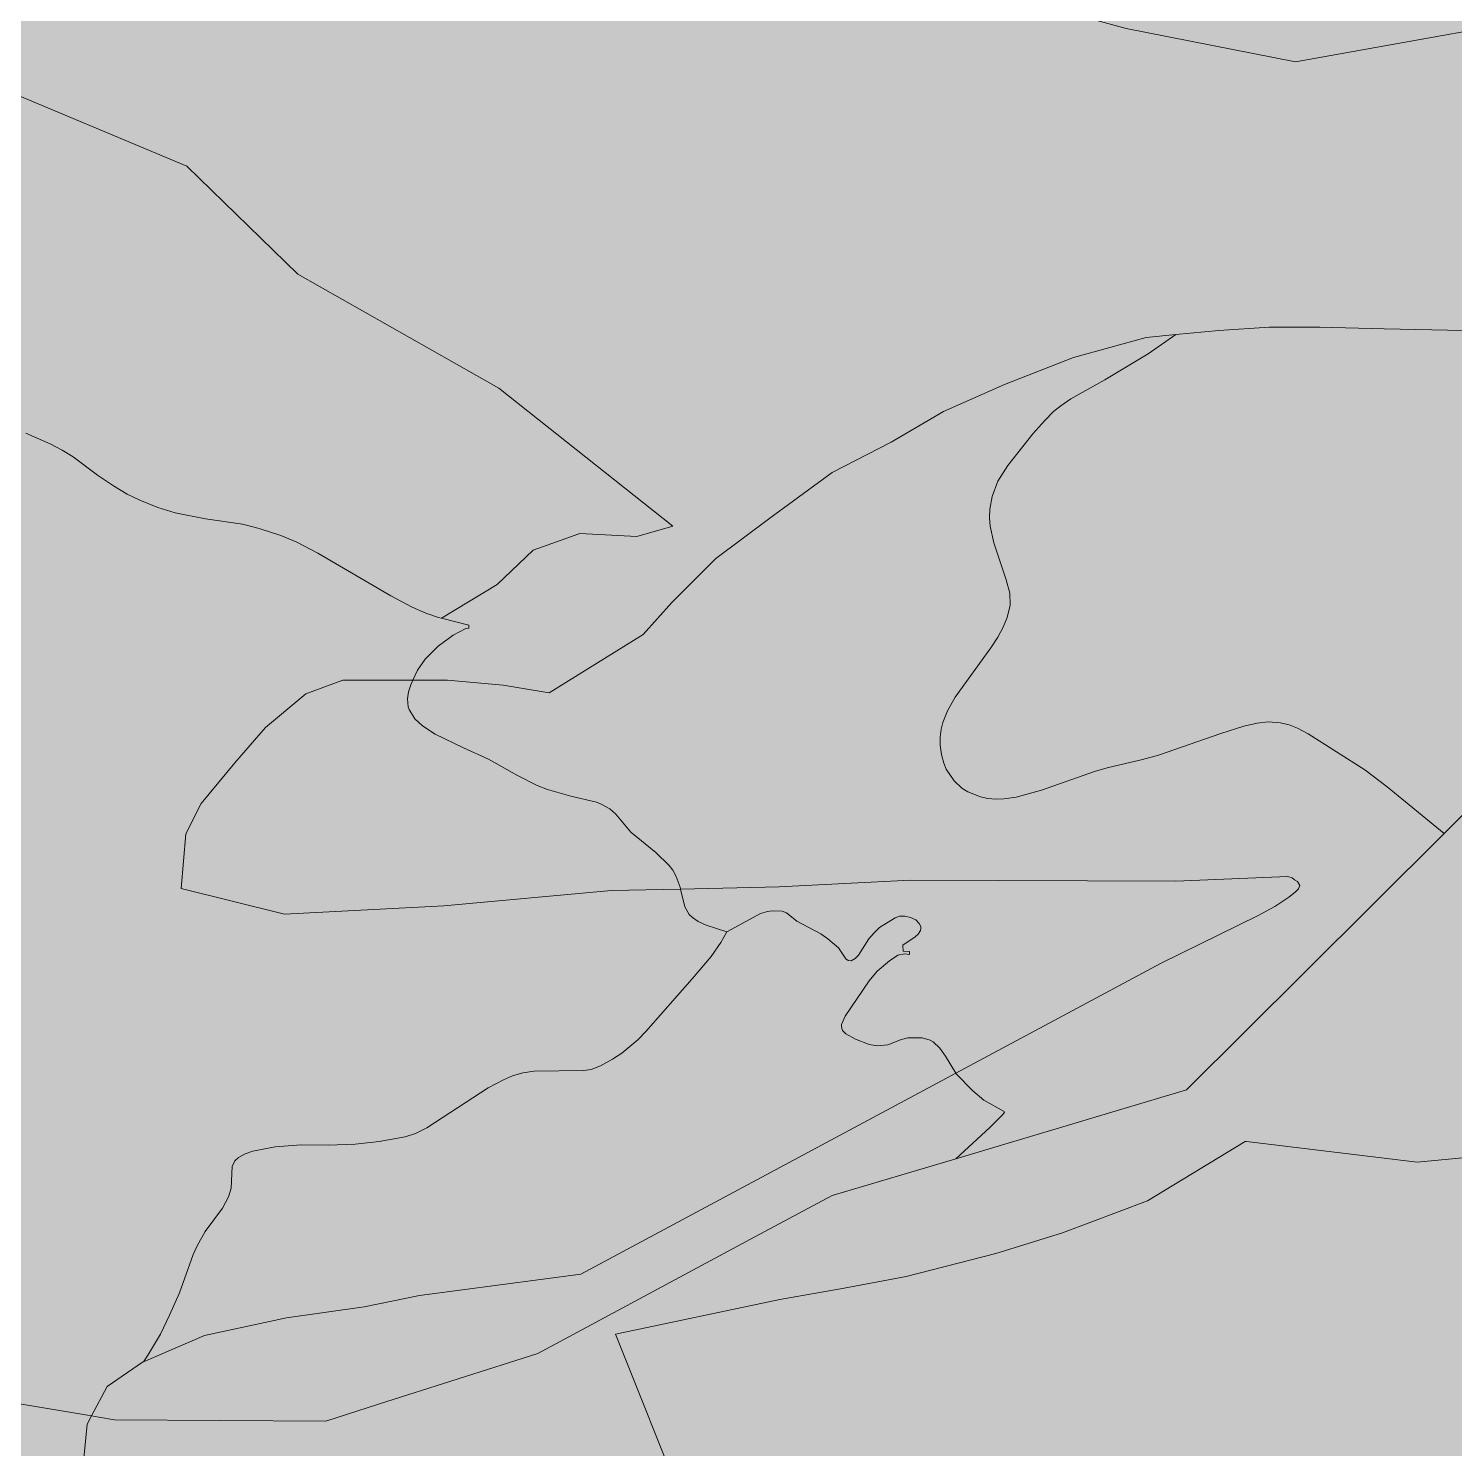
# Model space of a CAD drawing. Header units: metres. Extents: x 541853 to 549675, y 1832829 to 1845715.
# Drawn here: x 543272 to 543767.8, y 1839858.3 to 1840352 of the extents above; entities that cross this region are included whole.
import ezdxf

# ---------------------------------------------------------------- set-up
doc = ezdxf.new("R2010")
doc.units = ezdxf.units.M
doc.header["$MEASUREMENT"] = 0
doc.layers.add('1', color=7, linetype='Continuous', lineweight=0)

msp = doc.modelspace()

# ---------------------------------------------------------------- hatches: boundary and pattern name
at = {"layer": '1', "linetype": 'Continuous', "lineweight": 0}
for color, points in [(31, [(543712.53, 1840340.34), (543653.58, 1840351.935), (543512.1, 1840390.68), (543539.31, 1840539.06), (543583.01, 1840577.223), (543587.7, 1840577.865), (543594.15, 1840581.675), (543602.76, 1840590.345), (543613.98, 1840593.78), (543635.43, 1840599.69), (543648.06, 1840606.455), (543662.88, 1840614.855), (543682.65, 1840626.225), (543682.92, 1840626.375), (543689.88, 1840631.355), (543694.68, 1840634.775), (543716.67, 1840618.875), (543739.95, 1840612.575), (543805.05, 1840587.795), (543822.33, 1840574.82), (543840.09, 1840561.47), (543914.28, 1840518.06), (543982.71, 1840462.905), (543996.9, 1840457.835), (543996.63, 1840457.715), (543990.36, 1840453.59), (543985.92, 1840449.855), (543983.64, 1840447.53), (543980.64, 1840443.96), (543978.69, 1840441.2), (543975.33, 1840435.5), (543916.68, 1840387.605), (543822.45, 1840360.095)]), (31, [(543453, 1840120.995), (543437.01, 1840123.62), (543417.66, 1840125.375), (543405.57, 1840125.375), (543407.16, 1840128.915), (543409.92, 1840132.71), (543414.39, 1840137.21), (543419.58, 1840141.065), (543423.96, 1840143.375), (543425.04, 1840143.42), (543425.1, 1840144.515), (543415.53, 1840146.96), (543434.94, 1840158.66), (543447.45, 1840170.645), (543463.62, 1840176.375), (543483.42, 1840175.34), (543495.93, 1840178.985), (543435.45, 1840226.94), (543365.61, 1840266.555), (543327.03, 1840304.085), (543257.19, 1840333.275), (543236.19, 1840348.92), (543237.54, 1840353.27), (543239.01, 1840356.555), (543239.55, 1840357.77), (543240.96, 1840360.905), (543245.37, 1840368.135), (543245.82, 1840368.66), (543246.03, 1840368.9), (543251.13, 1840374.855), (543262.71, 1840384.41), (543275.31, 1840392.21), (543287.85, 1840397.535), (543293.49, 1840403.145), (543293.73, 1840403.37), (543294.24, 1840403.76), (543299.79, 1840407.945), (543304.92, 1840413.315), (543311.58, 1840420.17), (543320.58, 1840428.135), (543327.81, 1840434.675), (543337.5, 1840443.195), (543346.41, 1840449.495), (543357.72, 1840453.53), (543363.45, 1840454.7), (543368.67, 1840457.985), (543374.37, 1840462.23), (543384.93, 1840468.59), (543399.36, 1840474.935), (543400.2, 1840475.31), (543411.51, 1840482.135), (543417.84, 1840486.845), (543421.71, 1840493.865), (543422.01, 1840498.995), (543422.34, 1840503.945), (543424.17, 1840519.89), (543425.82, 1840531.98), (543426.39, 1840539.615), (543427.14, 1840549.665), (543429.39, 1840568.895), (543430.86, 1840576.545), (543431.55, 1840580.07), (543433.41, 1840585.905), (543434.13, 1840588.215), (543437.43, 1840592.61), (543443.73, 1840596.93), (543452.28, 1840599.36), (543464.07, 1840600.23), (543479.76, 1840599.105), (543499.98, 1840595.025), (543510.18, 1840592.505), (543514.56, 1840591.425), (543533.7, 1840584.57), (543552.18, 1840579.23), (543552.66, 1840579.095), (543556.56, 1840577.955), (543559.68, 1840577.055), (543563.52, 1840576.8), (543574.53, 1840576.065), (543583.01, 1840577.223), (543539.31, 1840539.06), (543512.1, 1840390.68), (543653.58, 1840351.935), (543712.53, 1840340.34), (543822.45, 1840360.095), (543916.68, 1840387.605), (543975.33, 1840435.5), (543973.98, 1840433.235), (543970.95, 1840427.22), (543966.18, 1840416.705), (543956.43, 1840393.77), (543948.54, 1840374.27), (543938.25, 1840351.695), (543936.12, 1840345.62), (543934.83, 1840338.705), (543934.53, 1840332.855), (543934.95, 1840324.44), (543936.03, 1840317.225), (543937.14, 1840312.275), (543928.68, 1840310.385), (543902.46, 1840301.01), (543895.8, 1840298.64), (543871.17, 1840287.48), (543849.45, 1840275.735), (543831.27, 1840264.59), (543792, 1840242), (543770.85, 1840246.935), (543743.28, 1840247.505), (543720.96, 1840248.105), (543703.38, 1840248.105), (543685.77, 1840246.935), (543670.86, 1840245.54), (543660.54, 1840244.58), (543635.31, 1840237.53), (543611.25, 1840228.14), (543590.13, 1840218.75), (543571.95, 1840208.175), (543551.4, 1840197.615), (543529.71, 1840181.76), (543510.93, 1840167.675), (543495.66, 1840152.405), (543485.7, 1840141.26)]), (31, [(543764.13, 1840072.065), (543744.36, 1840088.28), (543736.59, 1840094.235), (543716.85, 1840106.745), (543713.22, 1840108.695), (543710.31, 1840109.865), (543707.22, 1840110.615), (543703.02, 1840110.87), (543699.12, 1840110.465), (543694.56, 1840109.43), (543686.55, 1840106.88), (543664.83, 1840099.335), (543659.34, 1840097.76), (543646.98, 1840094.91), (543642.63, 1840093.605), (543624.12, 1840087.095), (543615.33, 1840084.71), (543611.04, 1840084.125), (543608.43, 1840084.035), (543605.4, 1840084.305), (543603, 1840084.845), (543598.5, 1840086.615), (543596.52, 1840087.875), (543593.82, 1840090.35), (543591.06, 1840094.445), (543590.19, 1840096.515), (543589.38, 1840099.59), (543588.96, 1840102.8), (543588.93, 1840105.575), (543589.26, 1840108.365), (543589.83, 1840110.66), (543591.48, 1840114.695), (543594.18, 1840119.525), (543606.6, 1840136.64), (543609.03, 1840140.33), (543610.83, 1840143.765), (543612.24, 1840147.23), (543613.23, 1840151.505), (543613.11, 1840155.69), (543611.91, 1840160.295), (543607.59, 1840173.105), (543606.33, 1840178.985), (543606.09, 1840181.94), (543606.15, 1840184.88), (543606.96, 1840189.26), (543609.03, 1840194.525), (543612.42, 1840200.03), (543621.21, 1840211.085), (543625.29, 1840215.72), (543628.35, 1840218.78), (543630.84, 1840220.82), (543634.32, 1840223.175), (543646.17, 1840229.835), (543661.2, 1840238.88), (543670.86, 1840245.54), (543685.77, 1840246.935), (543703.38, 1840248.105), (543720.96, 1840248.105), (543743.28, 1840247.505), (543770.85, 1840246.935), (543792, 1840242), (543831.27, 1840264.59), (543849.45, 1840275.735), (543871.17, 1840287.48), (543895.8, 1840298.64), (543902.46, 1840301.01), (543928.68, 1840310.385), (543944.52, 1840313.895), (543970.92, 1840316.835), (543994.38, 1840321.53), (544047.18, 1840321.53), (544075.35, 1840316.25), (544099.41, 1840304.505), (544142.82, 1840282.215), (544158.06, 1840270.47), (544146.69, 1840279.215), (544132.23, 1840269.51), (544052.7, 1840262.505), (543936.84, 1840199.49), (543879.75, 1840183.35), (543823.89, 1840123.695), (543774.12, 1840082.025)]), (43, [(543339.27, 1839799.905), (543303.9, 1839813.495), (543295.44, 1839827.37), (543290.79, 1839840.48), (543290.79, 1839851.28), (543292.35, 1839866.7), (543293.88, 1839869.595), (543296.4, 1839869.175), (543301.89, 1839868.275), (543375.36, 1839867.825), (543393.66, 1839873.66), (543449.01, 1839891.345), (543523.02, 1839931.02), (543551.34, 1839946.215), (543594.36, 1839959.025), (543674.55, 1839982.935), (543715.47, 1840023.66), (543764.13, 1840072.065), (543774.12, 1840082.025), (543823.89, 1840123.695), (543879.75, 1840183.35), (543936.84, 1840199.49), (544052.7, 1840262.505), (544132.23, 1840269.51), (544146.69, 1840279.215), (544158.06, 1840270.47), (544164.81, 1840266.135), (544182.72, 1840254.615), (544196.22, 1840242.885), (544214.4, 1840227.03), (544223.79, 1840206.48), (544229.07, 1840188.87), (544227.3, 1840171.845), (544221.78, 1840161.435), (544212.03, 1840143.075), (544189.38, 1840123.575), (544160.85, 1840103.52), (544149.3, 1840094.265), (544126.17, 1840086.555), (544104.6, 1840071.9), (544070.7, 1840059.57), (544030.62, 1840042.605), (543975.15, 1840019.475), (543957.57, 1840012.875), (543938.16, 1840005.585), (543909.63, 1839989.4), (543874.95, 1839980.145), (543846.45, 1839968.58), (543814.86, 1839967.035), (543786.33, 1839960.855), (543754.74, 1839957.78), (543695.43, 1839964.965), (543695.01, 1839964.995), (543661.02, 1839944.4), (543631.47, 1839933.21), (543608.31, 1839926.025), (543577.14, 1839918.015), (543555.57, 1839914.025), (543533.19, 1839910.035), (543476.01, 1839898.005), (543500.01, 1839838.005), (543420.54, 1839808.5)]), (31, [(543594.36, 1839959.025), (543606.24, 1839969.885), (543610.77, 1839974.34), (543611.31, 1839975.24), (543611.16, 1839975.465), (543604.17, 1839979.35), (543600.27, 1839982.575), (543594.42, 1839988.635), (543594.36, 1839988.74), (543665.82, 1840027.005), (543692.64, 1840040.16), (543699.54, 1840043.61), (543705.33, 1840046.76), (543710.13, 1840050), (543712.38, 1840051.65), (543713.49, 1840052.835), (543714, 1840054.005), (543713.13, 1840055.43), (543712.17, 1840056.03), (543711.27, 1840056.63), (543709.77, 1840057.11), (543670.83, 1840055.535), (543578.64, 1840055.895), (543532.95, 1840053.495), (543498.69, 1840052.775), (543498.51, 1840053.465), (543497.19, 1840057.17), (543496.02, 1840059.33), (543494.76, 1840060.935), (543490.11, 1840065.435), (543481.41, 1840072.545), (543476.22, 1840078.845), (543474.09, 1840080.69), (543471.09, 1840082.34), (543469.5, 1840082.925), (543460.5, 1840085.04), (543452.4, 1840087.395), (543448.8, 1840088.775), (543441.96, 1840092.255), (543431.94, 1840097.985), (543423.24, 1840101.885), (543413.4, 1840106.67), (543408.9, 1840109.565), (543406.29, 1840111.995), (543404.31, 1840115.145), (543403.98, 1840116.135), (543403.74, 1840118.895), (543404.13, 1840121.295), (543404.85, 1840123.8), (543405.57, 1840125.375), (543417.66, 1840125.375), (543437.01, 1840123.62), (543453, 1840120.995), (543485.7, 1840141.26), (543495.66, 1840152.405), (543510.93, 1840167.675), (543529.71, 1840181.76), (543551.4, 1840197.615), (543571.95, 1840208.175), (543590.13, 1840218.75), (543611.25, 1840228.14), (543635.31, 1840237.53), (543660.54, 1840244.58), (543670.86, 1840245.54), (543661.2, 1840238.88), (543646.17, 1840229.835), (543634.32, 1840223.175), (543630.84, 1840220.82), (543628.35, 1840218.78), (543625.29, 1840215.72), (543621.21, 1840211.085), (543612.42, 1840200.03), (543609.03, 1840194.525), (543606.96, 1840189.26), (543606.15, 1840184.88), (543606.09, 1840181.94), (543606.33, 1840178.985), (543607.59, 1840173.105), (543611.91, 1840160.295), (543613.11, 1840155.69), (543613.23, 1840151.505), (543612.24, 1840147.23), (543610.83, 1840143.765), (543609.03, 1840140.33), (543606.6, 1840136.64), (543594.18, 1840119.525), (543591.48, 1840114.695), (543589.83, 1840110.66), (543589.26, 1840108.365), (543588.93, 1840105.575), (543588.96, 1840102.8), (543589.38, 1840099.59), (543590.19, 1840096.515), (543591.06, 1840094.445), (543593.82, 1840090.35), (543596.52, 1840087.875), (543598.5, 1840086.615), (543603, 1840084.845), (543605.4, 1840084.305), (543608.43, 1840084.035), (543611.04, 1840084.125), (543615.33, 1840084.71), (543624.12, 1840087.095), (543642.63, 1840093.605), (543646.98, 1840094.91), (543659.34, 1840097.76), (543664.83, 1840099.335), (543686.55, 1840106.88), (543694.56, 1840109.43), (543699.12, 1840110.465), (543703.02, 1840110.87), (543707.22, 1840110.615), (543710.31, 1840109.865), (543713.22, 1840108.695), (543716.85, 1840106.745), (543736.59, 1840094.235), (543744.36, 1840088.28), (543764.13, 1840072.065), (543715.47, 1840023.66), (543674.55, 1839982.935)]), (251, [(542991.45, 1839750.615), (542982.63, 1839750.675), (542980.2, 1839779.865), (543011.25, 1839921.945), (543041.34, 1839963.315), (543008.31, 1839982.275), (542984.49, 1839994.5), (542961.27, 1840007.34), (542941.29, 1840021.77), (542945.82, 1840019.625), (542953.56, 1840016.445), (542960.76, 1840014.225), (542967.33, 1840012.98), (542973.78, 1840012.35), (542977.53, 1840012.275), (542982.33, 1840012.545), (542988.33, 1840013.565), (542995.35, 1840015.605), (542998.77, 1840017.255), (543001.65, 1840019.655), (543002.7, 1840021.08), (543003.45, 1840022.655), (543004.08, 1840025.73), (543003.99, 1840027.875), (543003.48, 1840030.815), (543000.39, 1840040.295), (542998.65, 1840046.55), (542996.79, 1840054.395), (542996.28, 1840058.25), (542996.7, 1840072.275), (542997.09, 1840076.46), (542998.35, 1840082.7), (543000.18, 1840087.425), (543001.8, 1840090.155), (543003.75, 1840092.825), (543006.48, 1840095.825), (543010.02, 1840099.155), (543018.6, 1840106.04), (543035.67, 1840118.805), (543041.07, 1840123.26), (543045.3, 1840127.565), (543045.96, 1840128.405), (543128.43, 1840035.21), (543197.91, 1840123.395), (543181.56, 1840142.67), (543191.19, 1840147.305), (543196.02, 1840150.53), (543199.38, 1840153.41), (543202.44, 1840156.725), (543206.49, 1840162.065), (543209.49, 1840166.715), (543211.23, 1840170.105), (543212.58, 1840173.885), (543213.45, 1840179.81), (543213.39, 1840182.705), (543212.61, 1840186.29), (543211.44, 1840188.945), (543208.29, 1840194.66), (543207.75, 1840196.37), (543207.42, 1840198.605), (543207.48, 1840202.895), (543208.32, 1840208.295), (543209.31, 1840211.235), (543211.08, 1840213.86), (543212.94, 1840215.645), (543214.77, 1840216.935), (543216.81, 1840218.015), (543219.69, 1840219.065), (543226.74, 1840220.655), (543244.59, 1840224.135), (543247.89, 1840224.225), (543250.74, 1840223.85), (543253.71, 1840222.995), (543255.75, 1840222.05), (543258.72, 1840220.085), (543263.88, 1840215.765), (543267.6, 1840213.17), (543271.08, 1840211.265), (543279.72, 1840207.41), (543283.71, 1840205.385), (543287.52, 1840202.985), (543295.98, 1840196.715), (543301.47, 1840192.95), (543306.21, 1840190.115), (543310.71, 1840187.925), (543316.92, 1840185.39), (543322.89, 1840183.545), (543333.45, 1840181.46), (543346.38, 1840179.69), (543352.17, 1840178.175), (543359.67, 1840175.745), (543365.28, 1840173.345), (543372.51, 1840169.595), (543397.98, 1840154.745), (543405.36, 1840150.815), (543410.1, 1840148.745), (543414.48, 1840147.23), (543415.53, 1840146.96), (543425.1, 1840144.515), (543425.04, 1840143.42), (543423.96, 1840143.375), (543419.58, 1840141.065), (543414.39, 1840137.21), (543409.92, 1840132.71), (543407.16, 1840128.915), (543405.57, 1840125.375), (543381.27, 1840125.375), (543368.37, 1840120.68), (543354.3, 1840108.935), (543343.74, 1840096.605), (543331.98, 1840082.52), (543326.7, 1840071.96), (543324.99, 1840053), (543360.99, 1840044), (543416.37, 1840046.88), (543474.66, 1840052.295), (543498.69, 1840052.775), (543500.19, 1840046.595), (543501.69, 1840043.97), (543502.8, 1840042.845), (543504.84, 1840041.465), (543507.63, 1840040.265), (543514.71, 1840037.865), (543512.7, 1840034.175), (543509.28, 1840029.345), (543502.68, 1840021.53), (543486.57, 1840003.2), (543483.84, 1840000.395), (543478.29, 1839995.73), (543475.02, 1839993.585), (543470.82, 1839991.275), (543467.55, 1839990.075), (543465.09, 1839989.685), (543447.81, 1839989.505), (543443.85, 1839988.875), (543440.28, 1839987.795), (543437.16, 1839986.475), (543431.76, 1839983.625), (543410.49, 1839969.75), (543406.53, 1839967.83), (543402.93, 1839966.675), (543393.9, 1839965.04), (543385.53, 1839964.095), (543376.2, 1839963.72), (543366.72, 1839963.825), (543357.75, 1839963.12), (543349.98, 1839961.665), (543347.34, 1839960.765), (543344.91, 1839959.475), (543343.71, 1839958.29), (543342.78, 1839956.28), (543342.42, 1839948.825), (543341.52, 1839945.72), (543339.36, 1839941.835), (543333.39, 1839933.735), (543330.54, 1839928.785), (543329.19, 1839925.74), (543324.42, 1839912.405), (543321.03, 1839904.575), (543317.85, 1839898.035), (543313.29, 1839890.445), (543311.88, 1839888.405), (543311.61, 1839888.285), (543299.28, 1839879.81), (543293.88, 1839869.595), (543226.98, 1839880.74), (543185.28, 1839925.98), (543171.51, 1839920.58), (543140.16, 1839908.265), (543088.77, 1839844.11), (543054, 1839800.46), (543031.23, 1839752.625)]), (43, [(543360.99, 1840044), (543324.99, 1840053), (543326.7, 1840071.96), (543331.98, 1840082.52), (543343.74, 1840096.605), (543354.3, 1840108.935), (543368.37, 1840120.68), (543381.27, 1840125.375), (543405.57, 1840125.375), (543404.85, 1840123.8), (543404.13, 1840121.295), (543403.74, 1840118.895), (543403.98, 1840116.135), (543404.31, 1840115.145), (543406.29, 1840111.995), (543408.9, 1840109.565), (543413.4, 1840106.67), (543423.24, 1840101.885), (543431.94, 1840097.985), (543441.96, 1840092.255), (543448.8, 1840088.775), (543452.4, 1840087.395), (543460.5, 1840085.04), (543469.5, 1840082.925), (543471.09, 1840082.34), (543474.09, 1840080.69), (543476.22, 1840078.845), (543481.41, 1840072.545), (543490.11, 1840065.435), (543494.76, 1840060.935), (543496.02, 1840059.33), (543497.19, 1840057.17), (543498.51, 1840053.465), (543498.69, 1840052.775), (543474.66, 1840052.295), (543416.37, 1840046.88)]), (251, [(543311.88, 1839888.405), (543313.29, 1839890.445), (543317.85, 1839898.035), (543321.03, 1839904.575), (543324.42, 1839912.405), (543329.19, 1839925.74), (543330.54, 1839928.785), (543333.39, 1839933.735), (543339.36, 1839941.835), (543341.52, 1839945.72), (543342.42, 1839948.825), (543342.78, 1839956.28), (543343.71, 1839958.29), (543344.91, 1839959.475), (543347.34, 1839960.765), (543349.98, 1839961.665), (543357.75, 1839963.12), (543366.72, 1839963.825), (543376.2, 1839963.72), (543385.53, 1839964.095), (543393.9, 1839965.04), (543402.93, 1839966.675), (543406.53, 1839967.83), (543410.49, 1839969.75), (543431.76, 1839983.625), (543437.16, 1839986.475), (543440.28, 1839987.795), (543443.85, 1839988.875), (543447.81, 1839989.505), (543465.09, 1839989.685), (543467.55, 1839990.075), (543470.82, 1839991.275), (543475.02, 1839993.585), (543478.29, 1839995.73), (543483.84, 1840000.395), (543486.57, 1840003.2), (543502.68, 1840021.53), (543509.28, 1840029.345), (543512.7, 1840034.175), (543514.71, 1840037.865), (543526.5, 1840044.255), (543528.93, 1840045.005), (543530.52, 1840045.23), (543534.03, 1840045.125), (543535.53, 1840044.555), (543539.1, 1840041.585), (543547.44, 1840037.145), (543549.93, 1840035.495), (543553.53, 1840032.345), (543556.08, 1840028.55), (543556.95, 1840027.875), (543557.97, 1840027.8), (543559.41, 1840028.655), (543560.49, 1840029.84), (543564.18, 1840035.465), (543565.95, 1840037.595), (543567.84, 1840039.395), (543573.3, 1840042.71), (543574.74, 1840043.31), (543576.69, 1840043.4), (543578.67, 1840042.905), (543580.5, 1840042.035), (543581.67, 1840040.79), (543582.18, 1840039.8), (543582.24, 1840039.11), (543582.06, 1840038.36), (543581.25, 1840037.115), (543580.2, 1840036.125), (543576, 1840033.32), (543576.09, 1840031.145), (543578.28, 1840031.055), (543578.31, 1840030.065), (543576.6, 1840030.275), (543574.26, 1840029.735), (543571.32, 1840027.845), (543567.03, 1840024.275), (543564.27, 1840020.885), (543555.93, 1840008.615), (543554.67, 1840005.72), (543554.61, 1840004.835), (543554.97, 1840003.635), (543556.11, 1840002.405), (543559.53, 1840000.53), (543564.21, 1839998.775), (543567.03, 1839998.235), (543570.72, 1839998.655), (543575.1, 1840000.35), (543577.74, 1840001.01), (543582.69, 1840001.025), (543585.48, 1840000.215), (543586.5, 1839999.6), (543588.81, 1839997.425), (543590.79, 1839994.65), (543594.36, 1839988.74), (543464.04, 1839918.93), (543407.94, 1839911.415), (543388.68, 1839907.575), (543361.71, 1839903.705), (543333.18, 1839897.54)]), (43, [(543463.11, 1839771.96), (543500.01, 1839838.005), (543476.01, 1839898.005), (543533.19, 1839910.035), (543555.57, 1839914.025), (543577.14, 1839918.015), (543608.31, 1839926.025), (543631.47, 1839933.21), (543661.02, 1839944.4), (543695.01, 1839964.995), (543695.43, 1839964.965), (543754.74, 1839957.78), (543786.33, 1839960.855), (543814.86, 1839967.035), (543846.45, 1839968.58), (543874.95, 1839980.145), (543909.63, 1839989.4), (543938.16, 1840005.585), (543957.57, 1840012.875), (543983.76, 1839975.945), (543929.85, 1839941.295), (543873.87, 1839897.72), (543849.06, 1839858.795), (543837.48, 1839840.63), (543824.88, 1839837.99), (543785.43, 1839829.725), (543771.45, 1839826.785), (543734.13, 1839825.735), (543656.49, 1839826.455), (543613.86, 1839819.36), (543556.53, 1839799.41), (543509.61, 1839783.075)]), (43, [(543375.36, 1839867.825), (543301.89, 1839868.275), (543296.4, 1839869.175), (543293.88, 1839869.595), (543299.28, 1839879.81), (543311.61, 1839888.285), (543311.88, 1839888.405), (543333.18, 1839897.54), (543361.71, 1839903.705), (543388.68, 1839907.575), (543407.94, 1839911.415), (543464.04, 1839918.93), (543594.36, 1839988.74), (543594.42, 1839988.635), (543600.27, 1839982.575), (543604.17, 1839979.35), (543611.16, 1839975.465), (543611.31, 1839975.24), (543610.77, 1839974.34), (543606.24, 1839969.885), (543594.36, 1839959.025), (543551.34, 1839946.215), (543523.02, 1839931.02), (543449.01, 1839891.345), (543393.66, 1839873.66)]), (251, [(543281.85, 1839789.555), (543270.12, 1839800.805), (543253.29, 1839816.93), (543241.71, 1839830.625), (543224.46, 1839851.04), (543197.31, 1839892.35), (543188.82, 1839902.73), (543171.51, 1839920.58), (543185.28, 1839925.98), (543226.98, 1839880.74), (543293.88, 1839869.595), (543292.35, 1839866.7), (543290.79, 1839851.28), (543290.79, 1839840.48), (543295.44, 1839827.37), (543303.9, 1839813.495), (543339.27, 1839799.905)])]:
    msp.add_hatch(color=color, dxfattribs=at).paths.add_polyline_path(points)
h = msp.add_hatch(dxfattribs=at)
h.set_pattern_fill('ANSI33', color=188, scale=10, style=0)
h.paths.add_polyline_path([(543181.56, 1840142.67), (543130.98, 1840202.235), (543100.47, 1840249.725), (543120.6, 1840307.805), (543125.4, 1840307.205), (543134.28, 1840307.775), (543136.35, 1840307.895), (543147.72, 1840308.27), (543153.36, 1840308.525), (543153.39, 1840308.525), (543162.21, 1840305.66), (543169.2, 1840293.555), (543174.6, 1840288.965), (543178.83, 1840285.665), (543184.47, 1840282.47), (543188.85, 1840281.075), (543193.89, 1840281.705), (543197.34, 1840282.875), (543201.75, 1840284.93), (543205.92, 1840287.555), (543214.92, 1840294.68), (543221.07, 1840300.71), (543224.94, 1840305.84), (543227.94, 1840311.915), (543229.68, 1840318.44), (543230.43, 1840325.055), (543233.67, 1840332.99), (543235.02, 1840336.305), (543235.02, 1840342.155), (543235.95, 1840348.125), (543236.19, 1840348.92), (543257.19, 1840333.275), (543327.03, 1840304.085), (543365.61, 1840266.555), (543435.45, 1840226.94), (543495.93, 1840178.985), (543483.42, 1840175.34), (543463.62, 1840176.375), (543447.45, 1840170.645), (543434.94, 1840158.66), (543415.53, 1840146.96), (543414.48, 1840147.23), (543410.1, 1840148.745), (543405.36, 1840150.815), (543397.98, 1840154.745), (543372.51, 1840169.595), (543365.28, 1840173.345), (543359.67, 1840175.745), (543352.17, 1840178.175), (543346.38, 1840179.69), (543333.45, 1840181.46), (543322.89, 1840183.545), (543316.92, 1840185.39), (543310.71, 1840187.925), (543306.21, 1840190.115), (543301.47, 1840192.95), (543295.98, 1840196.715), (543287.52, 1840202.985), (543283.71, 1840205.385), (543279.72, 1840207.41), (543271.08, 1840211.265), (543267.6, 1840213.17), (543263.88, 1840215.765), (543258.72, 1840220.085), (543255.75, 1840222.05), (543253.71, 1840222.995), (543250.74, 1840223.85), (543247.89, 1840224.225), (543244.59, 1840224.135), (543226.74, 1840220.655), (543219.69, 1840219.065), (543216.81, 1840218.015), (543214.77, 1840216.935), (543212.94, 1840215.645), (543211.08, 1840213.86), (543209.31, 1840211.235), (543208.32, 1840208.295), (543207.48, 1840202.895), (543207.42, 1840198.605), (543207.75, 1840196.37), (543208.29, 1840194.66), (543211.44, 1840188.945), (543212.61, 1840186.29), (543213.39, 1840182.705), (543213.45, 1840179.81), (543212.58, 1840173.885), (543211.23, 1840170.105), (543209.49, 1840166.715), (543206.49, 1840162.065), (543202.44, 1840156.725), (543199.38, 1840153.41), (543196.02, 1840150.53), (543191.19, 1840147.305)])
h = msp.add_hatch(dxfattribs=at)
h.set_pattern_fill('ANSI33', color=188, scale=10, style=0)
h.paths.add_polyline_path([(543594.36, 1839988.74), (543590.79, 1839994.65), (543588.81, 1839997.425), (543586.5, 1839999.6), (543585.48, 1840000.215), (543582.69, 1840001.025), (543577.74, 1840001.01), (543575.1, 1840000.35), (543570.72, 1839998.655), (543567.03, 1839998.235), (543564.21, 1839998.775), (543559.53, 1840000.53), (543556.11, 1840002.405), (543554.97, 1840003.635), (543554.61, 1840004.835), (543554.67, 1840005.72), (543555.93, 1840008.615), (543564.27, 1840020.885), (543567.03, 1840024.275), (543571.32, 1840027.845), (543574.26, 1840029.735), (543576.6, 1840030.275), (543578.31, 1840030.065), (543578.28, 1840031.055), (543576.09, 1840031.145), (543576, 1840033.32), (543580.2, 1840036.125), (543581.25, 1840037.115), (543582.06, 1840038.36), (543582.24, 1840039.11), (543582.18, 1840039.8), (543581.67, 1840040.79), (543580.5, 1840042.035), (543578.67, 1840042.905), (543576.69, 1840043.4), (543574.74, 1840043.31), (543573.3, 1840042.71), (543567.84, 1840039.395), (543565.95, 1840037.595), (543564.18, 1840035.465), (543560.49, 1840029.84), (543559.41, 1840028.655), (543557.97, 1840027.8), (543556.95, 1840027.875), (543556.08, 1840028.55), (543553.53, 1840032.345), (543549.93, 1840035.495), (543547.44, 1840037.145), (543539.1, 1840041.585), (543535.53, 1840044.555), (543534.03, 1840045.125), (543530.52, 1840045.23), (543528.93, 1840045.005), (543526.5, 1840044.255), (543514.71, 1840037.865), (543507.63, 1840040.265), (543504.84, 1840041.465), (543502.8, 1840042.845), (543501.69, 1840043.97), (543500.19, 1840046.595), (543498.69, 1840052.775), (543532.95, 1840053.495), (543578.64, 1840055.895), (543670.83, 1840055.535), (543709.77, 1840057.11), (543711.27, 1840056.63), (543712.17, 1840056.03), (543713.13, 1840055.43), (543714, 1840054.005), (543713.49, 1840052.835), (543712.38, 1840051.65), (543710.13, 1840050), (543705.33, 1840046.76), (543699.54, 1840043.61), (543692.64, 1840040.16), (543665.82, 1840027.005)])

# ---------------------------------------------------------------- linework, layer by layer
at = {"layer": '1', "color": 7, "linetype": 'Continuous', "lineweight": 0, "flags": 128}
for points in [[(543822.45, 1840360.095), (543712.53, 1840340.34), (543653.58, 1840351.935), (543512.1, 1840390.68), (543539.31, 1840539.06), (543582.99, 1840577.205), (543582.99, 1840577.22), (543587.7, 1840577.865), (543594.15, 1840581.675), (543602.76, 1840590.345), (543613.98, 1840593.78), (543635.43, 1840599.69), (543648.06, 1840606.455), (543662.88, 1840614.855), (543682.65, 1840626.225), (543682.92, 1840626.375), (543689.88, 1840631.355), (543694.68, 1840634.775), (543716.67, 1840618.875), (543739.95, 1840612.575), (543805.05, 1840587.795)], [(543512.1, 1840390.68), (543653.58, 1840351.935), (543712.53, 1840340.34), (543822.45, 1840360.095)], [(543257.19, 1840333.275), (543327.03, 1840304.085), (543365.61, 1840266.555), (543435.45, 1840226.94), (543495.93, 1840178.985), (543483.42, 1840175.34), (543463.62, 1840176.375), (543447.45, 1840170.645), (543434.94, 1840158.66), (543415.53, 1840146.96), (543414.48, 1840147.23), (543410.1, 1840148.745), (543405.36, 1840150.815), (543397.98, 1840154.745), (543372.51, 1840169.595), (543365.28, 1840173.345), (543359.67, 1840175.745), (543352.17, 1840178.175), (543346.38, 1840179.69), (543333.45, 1840181.46), (543322.89, 1840183.545), (543316.92, 1840185.39), (543310.71, 1840187.925), (543306.21, 1840190.115), (543301.47, 1840192.95), (543295.98, 1840196.715), (543287.52, 1840202.985), (543283.71, 1840205.385), (543279.72, 1840207.41), (543271.08, 1840211.265)], [(543770.85, 1840246.935), (543743.28, 1840247.505), (543720.96, 1840248.105), (543703.38, 1840248.105), (543685.77, 1840246.935), (543670.86, 1840245.54), (543660.54, 1840244.58), (543635.31, 1840237.53), (543611.25, 1840228.14), (543590.13, 1840218.75), (543571.95, 1840208.175), (543551.4, 1840197.615), (543529.71, 1840181.76), (543510.93, 1840167.675), (543495.66, 1840152.405), (543485.7, 1840141.26), (543453, 1840120.995), (543437.01, 1840123.62), (543417.66, 1840125.375), (543405.57, 1840125.375), (543407.16, 1840128.915), (543409.92, 1840132.71), (543414.39, 1840137.21), (543419.58, 1840141.065), (543423.96, 1840143.375), (543425.04, 1840143.42), (543425.1, 1840144.515), (543415.53, 1840146.96), (543415.53, 1840146.96), (543434.94, 1840158.66), (543447.45, 1840170.645), (543463.62, 1840176.375), (543483.42, 1840175.34), (543495.93, 1840178.985), (543435.45, 1840226.94), (543365.61, 1840266.555), (543327.03, 1840304.085), (543257.19, 1840333.275)], [(543774.12, 1840082.025), (543764.13, 1840072.065), (543744.36, 1840088.28), (543736.59, 1840094.235), (543716.85, 1840106.745), (543713.22, 1840108.695), (543710.31, 1840109.865), (543707.22, 1840110.615), (543703.02, 1840110.87), (543699.12, 1840110.465), (543694.56, 1840109.43), (543686.55, 1840106.88), (543664.83, 1840099.335), (543659.34, 1840097.76), (543646.98, 1840094.91), (543642.63, 1840093.605), (543624.12, 1840087.095), (543615.33, 1840084.71), (543611.04, 1840084.125), (543608.43, 1840084.035), (543605.4, 1840084.305), (543603, 1840084.845), (543598.5, 1840086.615), (543596.52, 1840087.875), (543593.82, 1840090.35), (543591.06, 1840094.445), (543590.19, 1840096.515), (543589.38, 1840099.59), (543588.96, 1840102.8), (543588.93, 1840105.575), (543589.26, 1840108.365), (543589.83, 1840110.66), (543591.48, 1840114.695), (543594.18, 1840119.525), (543606.6, 1840136.64), (543609.03, 1840140.33), (543610.83, 1840143.765), (543612.24, 1840147.23), (543613.23, 1840151.505), (543613.11, 1840155.69), (543611.91, 1840160.295), (543607.59, 1840173.105), (543606.33, 1840178.985), (543606.09, 1840181.94), (543606.15, 1840184.88), (543606.96, 1840189.26), (543609.03, 1840194.525), (543612.42, 1840200.03), (543621.21, 1840211.085), (543625.29, 1840215.72), (543628.35, 1840218.78), (543630.84, 1840220.82), (543634.32, 1840223.175), (543646.17, 1840229.835), (543661.2, 1840238.88), (543670.86, 1840245.54), (543670.86, 1840245.54), (543685.77, 1840246.935), (543703.38, 1840248.105), (543720.96, 1840248.105), (543743.28, 1840247.505), (543770.85, 1840246.935)], [(543271.08, 1840211.265), (543279.72, 1840207.41), (543283.71, 1840205.385), (543287.52, 1840202.985), (543295.98, 1840196.715), (543301.47, 1840192.95), (543306.21, 1840190.115), (543310.71, 1840187.925), (543316.92, 1840185.39), (543322.89, 1840183.545), (543333.45, 1840181.46), (543346.38, 1840179.69), (543352.17, 1840178.175), (543359.67, 1840175.745), (543365.28, 1840173.345), (543372.51, 1840169.595), (543397.98, 1840154.745), (543405.36, 1840150.815), (543410.1, 1840148.745), (543414.48, 1840147.23), (543415.53, 1840146.96), (543425.1, 1840144.515), (543425.04, 1840143.42), (543423.96, 1840143.375), (543419.58, 1840141.065), (543414.39, 1840137.21), (543409.92, 1840132.71), (543407.16, 1840128.915), (543405.57, 1840125.375), (543381.27, 1840125.375), (543368.37, 1840120.68), (543354.3, 1840108.935), (543343.74, 1840096.605), (543331.98, 1840082.52), (543326.7, 1840071.96), (543324.99, 1840053), (543360.99, 1840044), (543416.37, 1840046.88), (543474.66, 1840052.295), (543498.69, 1840052.775), (543500.19, 1840046.595), (543501.69, 1840043.97), (543502.8, 1840042.845), (543504.84, 1840041.465), (543507.63, 1840040.265), (543514.71, 1840037.865), (543512.7, 1840034.175), (543509.28, 1840029.345), (543502.68, 1840021.53), (543486.57, 1840003.2), (543483.84, 1840000.395), (543478.29, 1839995.73), (543475.02, 1839993.585), (543470.82, 1839991.275), (543467.55, 1839990.075), (543465.09, 1839989.685), (543447.81, 1839989.505), (543443.85, 1839988.875), (543440.28, 1839987.795), (543437.16, 1839986.475), (543431.76, 1839983.625), (543410.49, 1839969.75), (543406.53, 1839967.83), (543402.93, 1839966.675), (543393.9, 1839965.04), (543385.53, 1839964.095), (543376.2, 1839963.72), (543366.72, 1839963.825), (543357.75, 1839963.12), (543349.98, 1839961.665), (543347.34, 1839960.765), (543344.91, 1839959.475), (543343.71, 1839958.29), (543342.78, 1839956.28), (543342.42, 1839948.825), (543341.52, 1839945.72), (543339.36, 1839941.835), (543333.39, 1839933.735), (543330.54, 1839928.785), (543329.19, 1839925.74), (543324.42, 1839912.405), (543321.03, 1839904.575), (543317.85, 1839898.035), (543313.29, 1839890.445), (543311.88, 1839888.405), (543311.61, 1839888.285), (543299.28, 1839879.81), (543293.88, 1839869.595), (543226.98, 1839880.74)], [(543290.79, 1839851.28), (543292.35, 1839866.7), (543293.88, 1839869.595), (543293.88, 1839869.595), (543296.4, 1839869.175), (543301.89, 1839868.275), (543375.36, 1839867.825), (543393.66, 1839873.66), (543449.01, 1839891.345), (543523.02, 1839931.02), (543551.34, 1839946.215), (543594.36, 1839959.025), (543674.55, 1839982.935), (543715.47, 1840023.66), (543764.13, 1840072.065), (543774.12, 1840082.025)], [(543771.45, 1839826.785), (543734.13, 1839825.735), (543656.49, 1839826.455), (543613.86, 1839819.36), (543556.53, 1839799.41), (543509.61, 1839783.075), (543463.11, 1839771.96), (543463.11, 1839771.96), (543500.01, 1839838.005), (543476.01, 1839898.005), (543533.19, 1839910.035), (543555.57, 1839914.025), (543577.14, 1839918.015), (543608.31, 1839926.025), (543631.47, 1839933.21), (543661.02, 1839944.4), (543695.01, 1839964.995), (543695.43, 1839964.965), (543754.74, 1839957.78), (543786.33, 1839960.855)], [(543786.33, 1839960.855), (543754.74, 1839957.78), (543695.43, 1839964.965), (543695.01, 1839964.995), (543661.02, 1839944.4), (543631.47, 1839933.21), (543608.31, 1839926.025), (543577.14, 1839918.015), (543555.57, 1839914.025), (543533.19, 1839910.035), (543476.01, 1839898.005), (543500.01, 1839838.005)]]:
    msp.add_lwpolyline(points, dxfattribs=at)
for points in [[(543405.57, 1840125.375), (543417.66, 1840125.375), (543437.01, 1840123.62), (543453, 1840120.995), (543485.7, 1840141.26), (543495.66, 1840152.405), (543510.93, 1840167.675), (543529.71, 1840181.76), (543551.4, 1840197.615), (543571.95, 1840208.175), (543590.13, 1840218.75), (543611.25, 1840228.14), (543635.31, 1840237.53), (543660.54, 1840244.58), (543670.86, 1840245.54), (543661.2, 1840238.88), (543646.17, 1840229.835), (543634.32, 1840223.175), (543630.84, 1840220.82), (543628.35, 1840218.78), (543625.29, 1840215.72), (543621.21, 1840211.085), (543612.42, 1840200.03), (543609.03, 1840194.525), (543606.96, 1840189.26), (543606.15, 1840184.88), (543606.09, 1840181.94), (543606.33, 1840178.985), (543607.59, 1840173.105), (543611.91, 1840160.295), (543613.11, 1840155.69), (543613.23, 1840151.505), (543612.24, 1840147.23), (543610.83, 1840143.765), (543609.03, 1840140.33), (543606.6, 1840136.64), (543594.18, 1840119.525), (543591.48, 1840114.695), (543589.83, 1840110.66), (543589.26, 1840108.365), (543588.93, 1840105.575), (543588.96, 1840102.8), (543589.38, 1840099.59), (543590.19, 1840096.515), (543591.06, 1840094.445), (543593.82, 1840090.35), (543596.52, 1840087.875), (543598.5, 1840086.615), (543603, 1840084.845), (543605.4, 1840084.305), (543608.43, 1840084.035), (543611.04, 1840084.125), (543615.33, 1840084.71), (543624.12, 1840087.095), (543642.63, 1840093.605), (543646.98, 1840094.91), (543659.34, 1840097.76), (543664.83, 1840099.335), (543686.55, 1840106.88), (543694.56, 1840109.43), (543699.12, 1840110.465), (543703.02, 1840110.87), (543707.22, 1840110.615), (543710.31, 1840109.865), (543713.22, 1840108.695), (543716.85, 1840106.745), (543736.59, 1840094.235), (543744.36, 1840088.28), (543764.13, 1840072.065), (543715.47, 1840023.66), (543674.55, 1839982.935), (543594.36, 1839959.025), (543606.24, 1839969.885), (543610.77, 1839974.34), (543611.31, 1839975.24), (543611.16, 1839975.465), (543604.17, 1839979.35), (543600.27, 1839982.575), (543594.42, 1839988.635), (543594.36, 1839988.74), (543665.82, 1840027.005), (543692.64, 1840040.16), (543699.54, 1840043.61), (543705.33, 1840046.76), (543710.13, 1840050), (543712.38, 1840051.65), (543713.49, 1840052.835), (543714, 1840054.005), (543713.13, 1840055.43), (543712.17, 1840056.03), (543711.27, 1840056.63), (543709.77, 1840057.11), (543670.83, 1840055.535), (543578.64, 1840055.895), (543532.95, 1840053.495), (543498.69, 1840052.775), (543498.51, 1840053.465), (543497.19, 1840057.17), (543496.02, 1840059.33), (543494.76, 1840060.935), (543490.11, 1840065.435), (543481.41, 1840072.545), (543476.22, 1840078.845), (543474.09, 1840080.69), (543471.09, 1840082.34), (543469.5, 1840082.925), (543460.5, 1840085.04), (543452.4, 1840087.395), (543448.8, 1840088.775), (543441.96, 1840092.255), (543431.94, 1840097.985), (543423.24, 1840101.885), (543413.4, 1840106.67), (543408.9, 1840109.565), (543406.29, 1840111.995), (543404.31, 1840115.145), (543403.98, 1840116.135), (543403.74, 1840118.895), (543404.13, 1840121.295), (543404.85, 1840123.8), (543405.57, 1840125.375)], [(543405.57, 1840125.375), (543404.85, 1840123.8), (543404.13, 1840121.295), (543403.74, 1840118.895), (543403.98, 1840116.135), (543404.31, 1840115.145), (543406.29, 1840111.995), (543408.9, 1840109.565), (543413.4, 1840106.67), (543423.24, 1840101.885), (543431.94, 1840097.985), (543441.96, 1840092.255), (543448.8, 1840088.775), (543452.4, 1840087.395), (543460.5, 1840085.04), (543469.5, 1840082.925), (543471.09, 1840082.34), (543474.09, 1840080.69), (543476.22, 1840078.845), (543481.41, 1840072.545), (543490.11, 1840065.435), (543494.76, 1840060.935), (543496.02, 1840059.33), (543497.19, 1840057.17), (543498.51, 1840053.465), (543498.69, 1840052.775), (543474.66, 1840052.295), (543416.37, 1840046.88), (543360.99, 1840044), (543324.99, 1840053), (543326.7, 1840071.96), (543331.98, 1840082.52), (543343.74, 1840096.605), (543354.3, 1840108.935), (543368.37, 1840120.68), (543381.27, 1840125.375), (543405.57, 1840125.375)], [(543594.36, 1839988.74), (543590.79, 1839994.65), (543588.81, 1839997.425), (543586.5, 1839999.6), (543585.48, 1840000.215), (543582.69, 1840001.025), (543577.74, 1840001.01), (543575.1, 1840000.35), (543570.72, 1839998.655), (543567.03, 1839998.235), (543564.21, 1839998.775), (543559.53, 1840000.53), (543556.11, 1840002.405), (543554.97, 1840003.635), (543554.61, 1840004.835), (543554.67, 1840005.72), (543555.93, 1840008.615), (543564.27, 1840020.885), (543567.03, 1840024.275), (543571.32, 1840027.845), (543574.26, 1840029.735), (543576.6, 1840030.275), (543578.31, 1840030.065), (543578.28, 1840031.055), (543576.09, 1840031.145), (543576, 1840033.32), (543580.2, 1840036.125), (543581.25, 1840037.115), (543582.06, 1840038.36), (543582.24, 1840039.11), (543582.18, 1840039.8), (543581.67, 1840040.79), (543580.5, 1840042.035), (543578.67, 1840042.905), (543576.69, 1840043.4), (543574.74, 1840043.31), (543573.3, 1840042.71), (543567.84, 1840039.395), (543565.95, 1840037.595), (543564.18, 1840035.465), (543560.49, 1840029.84), (543559.41, 1840028.655), (543557.97, 1840027.8), (543556.95, 1840027.875), (543556.08, 1840028.55), (543553.53, 1840032.345), (543549.93, 1840035.495), (543547.44, 1840037.145), (543539.1, 1840041.585), (543535.53, 1840044.555), (543534.03, 1840045.125), (543530.52, 1840045.23), (543528.93, 1840045.005), (543526.5, 1840044.255), (543514.71, 1840037.865), (543507.63, 1840040.265), (543504.84, 1840041.465), (543502.8, 1840042.845), (543501.69, 1840043.97), (543500.19, 1840046.595), (543498.69, 1840052.775), (543532.95, 1840053.495), (543578.64, 1840055.895), (543670.83, 1840055.535), (543709.77, 1840057.11), (543711.27, 1840056.63), (543712.17, 1840056.03), (543713.13, 1840055.43), (543714, 1840054.005), (543713.49, 1840052.835), (543712.38, 1840051.65), (543710.13, 1840050), (543705.33, 1840046.76), (543699.54, 1840043.61), (543692.64, 1840040.16), (543665.82, 1840027.005), (543594.36, 1839988.74)], [(543311.88, 1839888.405), (543313.29, 1839890.445), (543317.85, 1839898.035), (543321.03, 1839904.575), (543324.42, 1839912.405), (543329.19, 1839925.74), (543330.54, 1839928.785), (543333.39, 1839933.735), (543339.36, 1839941.835), (543341.52, 1839945.72), (543342.42, 1839948.825), (543342.78, 1839956.28), (543343.71, 1839958.29), (543344.91, 1839959.475), (543347.34, 1839960.765), (543349.98, 1839961.665), (543357.75, 1839963.12), (543366.72, 1839963.825), (543376.2, 1839963.72), (543385.53, 1839964.095), (543393.9, 1839965.04), (543402.93, 1839966.675), (543406.53, 1839967.83), (543410.49, 1839969.75), (543431.76, 1839983.625), (543437.16, 1839986.475), (543440.28, 1839987.795), (543443.85, 1839988.875), (543447.81, 1839989.505), (543465.09, 1839989.685), (543467.55, 1839990.075), (543470.82, 1839991.275), (543475.02, 1839993.585), (543478.29, 1839995.73), (543483.84, 1840000.395), (543486.57, 1840003.2), (543502.68, 1840021.53), (543509.28, 1840029.345), (543512.7, 1840034.175), (543514.71, 1840037.865), (543526.5, 1840044.255), (543528.93, 1840045.005), (543530.52, 1840045.23), (543534.03, 1840045.125), (543535.53, 1840044.555), (543539.1, 1840041.585), (543547.44, 1840037.145), (543549.93, 1840035.495), (543553.53, 1840032.345), (543556.08, 1840028.55), (543556.95, 1840027.875), (543557.97, 1840027.8), (543559.41, 1840028.655), (543560.49, 1840029.84), (543564.18, 1840035.465), (543565.95, 1840037.595), (543567.84, 1840039.395), (543573.3, 1840042.71), (543574.74, 1840043.31), (543576.69, 1840043.4), (543578.67, 1840042.905), (543580.5, 1840042.035), (543581.67, 1840040.79), (543582.18, 1840039.8), (543582.24, 1840039.11), (543582.06, 1840038.36), (543581.25, 1840037.115), (543580.2, 1840036.125), (543576, 1840033.32), (543576.09, 1840031.145), (543578.28, 1840031.055), (543578.31, 1840030.065), (543576.6, 1840030.275), (543574.26, 1840029.735), (543571.32, 1840027.845), (543567.03, 1840024.275), (543564.27, 1840020.885), (543555.93, 1840008.615), (543554.67, 1840005.72), (543554.61, 1840004.835), (543554.97, 1840003.635), (543556.11, 1840002.405), (543559.53, 1840000.53), (543564.21, 1839998.775), (543567.03, 1839998.235), (543570.72, 1839998.655), (543575.1, 1840000.35), (543577.74, 1840001.01), (543582.69, 1840001.025), (543585.48, 1840000.215), (543586.5, 1839999.6), (543588.81, 1839997.425), (543590.79, 1839994.65), (543594.36, 1839988.74), (543464.04, 1839918.93), (543407.94, 1839911.415), (543388.68, 1839907.575), (543361.71, 1839903.705), (543333.18, 1839897.54), (543311.88, 1839888.405)], [(543293.88, 1839869.595), (543299.28, 1839879.81), (543311.61, 1839888.285), (543311.88, 1839888.405), (543333.18, 1839897.54), (543361.71, 1839903.705), (543388.68, 1839907.575), (543407.94, 1839911.415), (543464.04, 1839918.93), (543594.36, 1839988.74), (543594.42, 1839988.635), (543600.27, 1839982.575), (543604.17, 1839979.35), (543611.16, 1839975.465), (543611.31, 1839975.24), (543610.77, 1839974.34), (543606.24, 1839969.885), (543594.36, 1839959.025), (543551.34, 1839946.215), (543523.02, 1839931.02), (543449.01, 1839891.345), (543393.66, 1839873.66), (543375.36, 1839867.825), (543301.89, 1839868.275), (543296.4, 1839869.175), (543293.88, 1839869.595)], [(543171.51, 1839920.58), (543185.28, 1839925.98), (543226.98, 1839880.74), (543293.88, 1839869.595), (543292.35, 1839866.7), (543290.79, 1839851.28), (543290.79, 1839840.48), (543295.44, 1839827.37), (543303.9, 1839813.495), (543339.27, 1839799.905), (543281.85, 1839789.555), (543270.12, 1839800.805), (543253.29, 1839816.93), (543241.71, 1839830.625), (543224.46, 1839851.04), (543197.31, 1839892.35), (543188.82, 1839902.73), (543171.51, 1839920.58)]]:
    msp.add_lwpolyline(points, close=True, dxfattribs=at)

doc.saveas('drawing.dxf')
